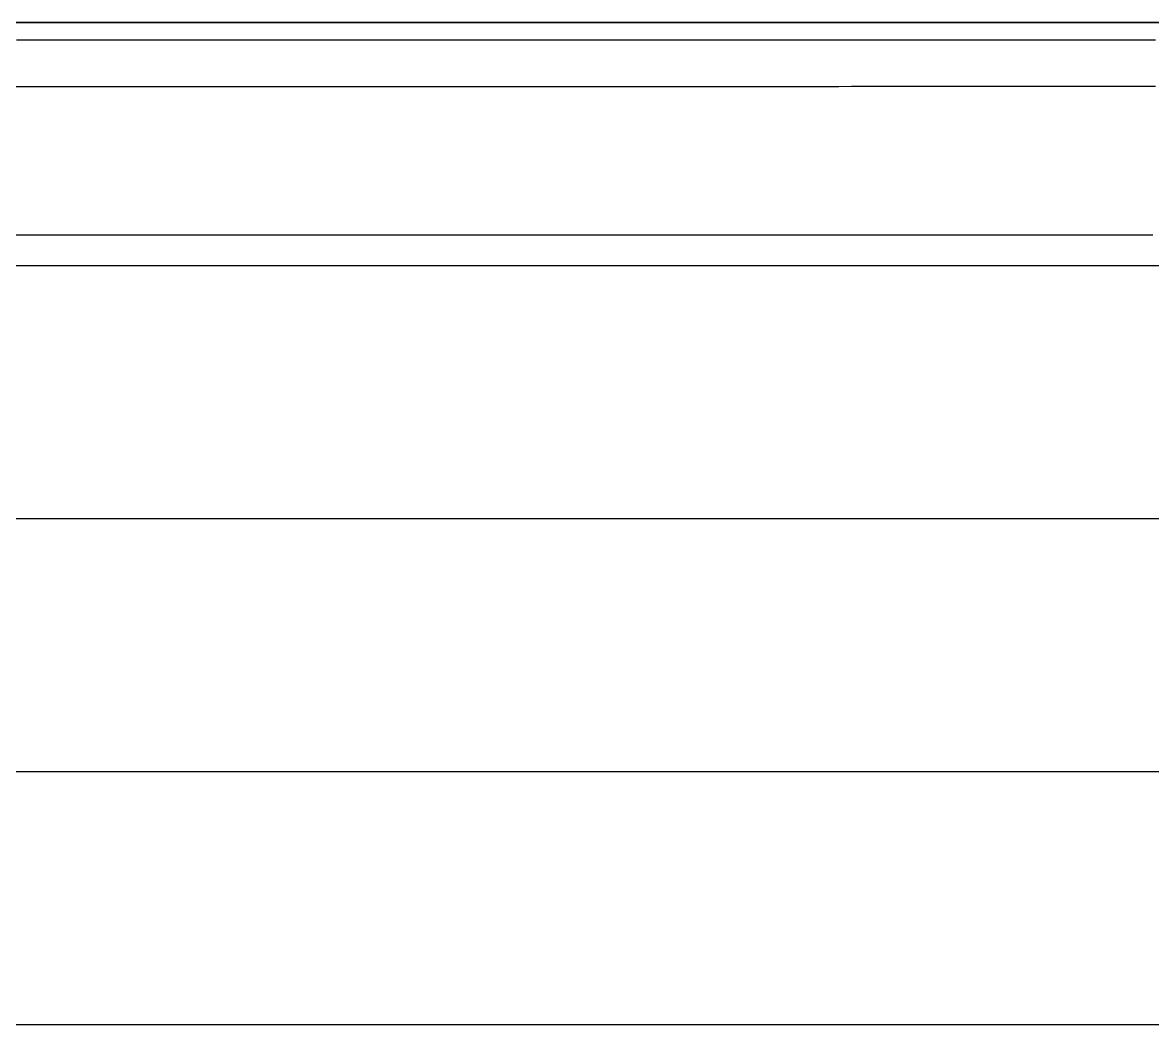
# Model space of a CAD drawing. Header units: millimetres. Extents: x 219888 to 472088, y 91183 to 209983.
# Drawn here: x 337352 to 346279, y 133419 to 141340 of the extents above; entities that cross this region are included whole.
import ezdxf

# ---------------------------------------------------------------- set-up
doc = ezdxf.new("R2010")
doc.units = ezdxf.units.MM
doc.layers.add('Waterlines', color=7, linetype='Continuous')
doc.layers.add('网格线和标注', color=7, linetype='Continuous')

msp = doc.modelspace()

# ---------------------------------------------------------------- linework, layer by layer
at = {"layer": 'Waterlines', "color": 135}
for points in [[(346355.254, 141339.696), (346255.194, 141339.696), (346155.134, 141339.696), (346055.164, 141339.696), (345955.134, 141339.696), (345855.084, 141339.696), (345755.084, 141339.696), (345655.074, 141339.696), (345555.044, 141339.696), (345455.024, 141339.696), (345354.954, 141339.696), (345254.964, 141339.696), (345154.974, 141339.696), (345054.914, 141339.696), (344954.874, 141339.696), (344854.894, 141339.696), (344754.804, 141339.696), (344654.824, 141339.696), (344554.794, 141339.696), (344454.744, 141339.696), (344354.754, 141339.696), (344254.694, 141339.696), (344154.714, 141339.696), (344054.644, 141339.696), (343954.594, 141339.696), (343854.584, 141339.696), (343754.644, 141339.696), (343654.524, 141339.696), (343554.514, 141339.696), (343454.554, 141339.696), (343354.444, 141339.696), (343254.504, 141339.696), (343154.394, 141339.696), (343054.404, 141339.696), (342954.374, 141339.696), (342854.354, 141339.696), (342754.344, 141339.696), (342654.344, 141339.696), (342554.304, 141339.696), (342454.244, 141339.696), (342354.234, 141339.696), (342254.204, 141339.696), (342154.154, 141339.696), (342054.114, 141339.696), (341954.174, 141339.696), (341854.084, 141339.696), (341754.034, 141339.696), (341654.114, 141339.696), (341554.024, 141339.696), (341453.954, 141339.696), (341353.964, 141339.696), (341253.964, 141339.696), (341153.894, 141339.696), (341053.914, 141339.696), (340953.864, 141339.696), (340853.814, 141339.696), (340753.864, 141339.696), (340653.784, 141339.696), (340553.764, 141339.696), (340453.754, 141339.696), (340353.674, 141339.696), (340253.704, 141339.696), (340153.684, 141339.696), (340053.614, 141339.696), (339953.634, 141339.696), (339853.584, 141339.696), (339753.554, 141339.696), (339653.554, 141339.696), (339553.474, 141339.696), (339453.454, 141339.696), (339353.494, 141339.696), (339253.384, 141339.696), (339153.434, 141339.696), (339053.374, 141339.696), (338953.344, 141339.696), (338853.364, 141339.696), (338753.334, 141339.696), (338653.274, 141339.696), (338553.244, 141339.696), (338453.274, 141339.696), (338353.224, 141339.696), (338253.174, 141339.696), (338153.174, 141339.696), (338053.144, 141339.696), (337953.124, 141339.696), (337853.094, 141339.696), (337753.074, 141339.696), (337653.054, 141339.696), (337553.114, 141339.696), (337452.994, 141339.696), (337353.004, 141339.696), (337252.994, 141339.696)], [(346359.924, 141339.696), (346259.834, 141339.696), (346159.774, 141339.696), (346059.704, 141339.696), (345959.664, 141339.696), (345859.564, 141339.696), (345759.504, 141339.696), (345659.454, 141339.696), (345559.424, 141339.696), (345459.314, 141339.696), (345359.244, 141339.696), (345259.204, 141339.696), (345159.124, 141339.696), (345059.094, 141339.696), (344959.014, 141339.696), (344858.924, 141339.696), (344758.894, 141339.696), (344658.834, 141339.696), (344558.754, 141339.696), (344458.694, 141339.696), (344358.624, 141339.696), (344258.594, 141339.696), (344158.514, 141339.696), (344058.444, 141339.696), (343958.394, 141339.696), (343858.304, 141339.696), (343758.254, 141339.696), (343658.224, 141339.696), (343558.114, 141339.696), (343458.054, 141339.696), (343358.024, 141339.696), (343257.934, 141339.696), (343157.884, 141339.696), (343057.824, 141339.696), (342957.704, 141339.696), (342857.674, 141339.696), (342757.604, 141339.696), (342657.554, 141339.696), (342557.504, 141339.696), (342457.444, 141339.696), (342357.374, 141339.696), (342257.314, 141339.696), (342157.234, 141339.696), (342057.174, 141339.696), (341957.124, 141339.696), (341857.034, 141339.696), (341756.964, 141339.696), (341656.924, 141339.696), (341556.844, 141339.696), (341456.824, 141339.696), (341356.704, 141339.696), (341256.644, 141339.696), (341156.584, 141339.696), (341056.504, 141339.696), (340956.464, 141339.696), (340856.394, 141339.696), (340756.314, 141339.696), (340656.304, 141339.696), (340556.194, 141339.696), (340456.144, 141339.696), (340356.074, 141339.696), (340256.024, 141339.696), (340155.924, 141339.696), (340055.894, 141339.696), (339955.824, 141339.696), (339855.714, 141339.696), (339755.714, 141339.696), (339655.614, 141339.696), (339555.534, 141339.696), (339455.514, 141339.696), (339355.414, 141339.696), (339255.364, 141339.696), (339155.304, 141339.696), (339055.204, 141339.696), (338955.164, 141339.696), (338855.064, 141339.696), (338755.004, 141339.696), (338654.974, 141339.696), (338554.884, 141339.696), (338454.854, 141339.696), (338354.794, 141339.696), (338254.664, 141339.696), (338154.704, 141339.696), (338054.604, 141339.696), (337954.574, 141339.696), (337854.504, 141339.696), (337754.434, 141339.696), (337654.354, 141339.696), (337554.304, 141339.696), (337454.234, 141339.696), (337354.164, 141339.696), (337254.134, 141339.696)], [(346361.104, 141339.696), (346261.014, 141339.696), (346160.954, 141339.696), (346060.874, 141339.696), (345960.814, 141339.696), (345860.764, 141339.696), (345760.694, 141339.696), (345660.584, 141339.696), (345560.564, 141339.696), (345460.494, 141339.696), (345360.434, 141339.696), (345260.374, 141339.696), (345160.274, 141339.696), (345060.224, 141339.696), (344960.174, 141339.696), (344860.084, 141339.696), (344760.044, 141339.696), (344659.974, 141339.696), (344559.904, 141339.696), (344459.814, 141339.696), (344359.784, 141339.696), (344259.704, 141339.696), (344159.614, 141339.696), (344059.584, 141339.696), (343959.494, 141339.696), (343859.434, 141339.696), (343759.414, 141339.696), (343659.244, 141339.696), (343559.254, 141339.696), (343459.184, 141339.696), (343359.114, 141339.696), (343259.044, 141339.696), (343158.994, 141339.696), (343058.914, 141339.696), (342958.864, 141339.696), (342858.794, 141339.696), (342758.754, 141339.696), (342658.644, 141339.696), (342558.604, 141339.696), (342458.524, 141339.696), (342358.474, 141339.696), (342258.374, 141339.696), (342158.344, 141339.696), (342058.324, 141339.696), (341958.144, 141339.696), (341858.134, 141339.696), (341758.064, 141339.696), (341657.954, 141339.696), (341557.944, 141339.696), (341457.914, 141339.696), (341357.764, 141339.696), (341257.754, 141339.696), (341157.714, 141339.696), (341057.594, 141339.696), (340957.534, 141339.696), (340857.504, 141339.696), (340757.394, 141339.696), (340657.324, 141339.696), (340557.324, 141339.696), (340457.174, 141339.696), (340357.124, 141339.696), (340257.144, 141339.696), (340156.944, 141339.696), (340056.954, 141339.696), (339956.944, 141339.696), (339856.794, 141339.696), (339756.774, 141339.696), (339656.684, 141339.696), (339556.594, 141339.696), (339456.564, 141339.696), (339356.464, 141339.696), (339256.414, 141339.696), (339156.324, 141339.696), (339056.234, 141339.696), (338956.204, 141339.696), (338856.194, 141339.696), (338756.084, 141339.696), (338655.984, 141339.696), (338556.044, 141339.696), (338455.854, 141339.696), (338355.814, 141339.696), (338255.834, 141339.696), (338155.684, 141339.696), (338055.614, 141339.696), (337955.634, 141339.696), (337855.434, 141339.696), (337755.434, 141339.696), (337655.424, 141339.696), (337555.264, 141339.696), (337455.264, 141339.696), (337355.224, 141339.696), (337255.104, 141339.696)], [(346367.934, 141339.696), (346267.864, 141339.696), (346167.834, 141339.696), (346067.774, 141339.696), (345967.744, 141339.696), (345867.704, 141339.696), (345767.654, 141339.696), (345667.594, 141339.696), (345567.584, 141339.696), (345467.554, 141339.696), (345367.454, 141339.696), (345267.454, 141339.696), (345167.394, 141339.696), (345067.364, 141339.696), (344967.314, 141339.696), (344867.264, 141339.696), (344767.224, 141339.696), (344667.204, 141339.696), (344567.144, 141339.696), (344467.104, 141339.696), (344367.064, 141339.696), (344267.034, 141339.696), (344166.984, 141339.696), (344066.924, 141339.696), (343966.884, 141339.696), (343866.834, 141339.696), (343766.794, 141339.696), (343666.764, 141339.696), (343566.724, 141339.696), (343466.634, 141339.696), (343366.604, 141339.696), (343266.584, 141339.696), (343166.534, 141339.696), (343066.504, 141339.696), (342966.434, 141339.696), (342866.384, 141339.696), (342766.354, 141339.696), (342666.334, 141339.696), (342566.274, 141339.696), (342466.224, 141339.696), (342366.174, 141339.696), (342266.114, 141339.696), (342166.094, 141339.696), (342066.024, 141339.696), (341965.984, 141339.696), (341865.974, 141339.696), (341765.914, 141339.696), (341665.854, 141339.696), (341565.824, 141339.696), (341465.794, 141339.696), (341365.744, 141339.696), (341265.674, 141339.696), (341165.644, 141339.696), (341065.624, 141339.696), (340965.544, 141339.696), (340865.524, 141339.696), (340765.474, 141339.696), (340665.404, 141339.696), (340565.404, 141339.696), (340465.344, 141339.696), (340365.284, 141339.696), (340265.244, 141339.696), (340165.214, 141339.696), (340065.154, 141339.696), (339965.124, 141339.696), (339865.074, 141339.696), (339765.004, 141339.696), (339664.984, 141339.696), (339564.934, 141339.696), (339464.894, 141339.696), (339364.814, 141339.696), (339264.784, 141339.696), (339164.734, 141339.696), (339064.694, 141339.696), (338964.704, 141339.696), (338864.614, 141339.696), (338764.564, 141339.696), (338664.484, 141339.696), (338564.474, 141339.696), (338464.434, 141339.696), (338364.364, 141339.696), (338264.404, 141339.696), (338164.354, 141339.696), (338064.284, 141339.696), (337964.284, 141339.696), (337864.214, 141339.696), (337764.174, 141339.696), (337664.144, 141339.696), (337564.104, 141339.696), (337464.044, 141339.696), (337363.984, 141339.696), (337263.964, 141339.696)], [(346369.674, 141339.696), (346269.614, 141339.696), (346169.664, 141339.696), (346069.654, 141339.696), (345969.634, 141339.696), (345869.614, 141339.696), (345769.614, 141339.696), (345669.654, 141339.696), (345569.624, 141339.696), (345469.604, 141339.696), (345369.564, 141339.696), (345269.614, 141339.696), (345169.574, 141339.696), (345069.594, 141339.696), (344969.584, 141339.696), (344869.594, 141339.696), (344769.554, 141339.696), (344669.584, 141339.696), (344569.544, 141339.696), (344469.534, 141339.696), (344369.554, 141339.696), (344269.524, 141339.696), (344169.544, 141339.696), (344069.554, 141339.696), (343969.534, 141339.696), (343869.504, 141339.696), (343769.544, 141339.696), (343669.494, 141339.696), (343569.494, 141339.696), (343469.474, 141339.696), (343369.484, 141339.696), (343269.484, 141339.696), (343169.464, 141339.696), (343069.464, 141339.696), (342969.444, 141339.696), (342869.444, 141339.696), (342769.434, 141339.696), (342669.464, 141339.696), (342569.434, 141339.696), (342469.414, 141339.696), (342369.454, 141339.696), (342269.454, 141339.696), (342169.424, 141339.696), (342069.404, 141339.696), (341969.414, 141339.696), (341869.354, 141339.696), (341769.354, 141339.696), (341669.404, 141339.696), (341569.384, 141339.696), (341469.394, 141339.696), (341369.384, 141339.696), (341269.354, 141339.696), (341169.364, 141339.696), (341069.384, 141339.696), (340969.344, 141339.696), (340869.364, 141339.696), (340769.324, 141339.696), (340669.334, 141339.696), (340569.364, 141339.696), (340469.314, 141339.696), (340369.314, 141339.696), (340269.314, 141339.696), (340169.334, 141339.696), (340069.344, 141339.696), (339969.294, 141339.696), (339869.254, 141339.696), (339769.314, 141339.696), (339669.294, 141339.696), (339569.274, 141339.696), (339469.274, 141339.696), (339369.254, 141339.696), (339269.264, 141339.696), (339169.264, 141339.696), (339069.264, 141339.696), (338969.244, 141339.696), (338869.264, 141339.696), (338769.234, 141339.696), (338669.234, 141339.696), (338569.264, 141339.696), (338469.284, 141339.696), (338369.254, 141339.696), (338269.254, 141339.696), (338169.204, 141339.696), (338069.224, 141339.696), (337969.244, 141339.696), (337869.224, 141339.696), (337769.194, 141339.696), (337669.214, 141339.696), (337569.154, 141339.696), (337469.174, 141339.696), (337369.184, 141339.696), (337269.194, 141339.696)], [(346377.904, 141339.696), (346277.914, 141339.696), (346177.874, 141339.696), (346077.884, 141339.696), (345977.894, 141339.696), (345877.864, 141339.696), (345777.854, 141339.696), (345677.864, 141339.696), (345577.864, 141339.696), (345477.874, 141339.696), (345377.814, 141339.696), (345277.764, 141339.696), (345177.784, 141339.696), (345077.804, 141339.696), (344977.804, 141339.696), (344877.824, 141339.696), (344777.794, 141339.696), (344677.784, 141339.696), (344577.754, 141339.696), (344477.754, 141339.696), (344377.724, 141339.696), (344277.754, 141339.696), (344177.764, 141339.696), (344077.724, 141339.696), (343977.684, 141339.696), (343877.714, 141339.696), (343777.684, 141339.696), (343677.694, 141339.696), (343577.674, 141339.696), (343477.634, 141339.696), (343377.654, 141339.696), (343277.674, 141339.696), (343177.594, 141339.696), (343077.644, 141339.696), (342977.614, 141339.696), (342877.614, 141339.696), (342777.624, 141339.696), (342677.614, 141339.696), (342577.614, 141339.696), (342477.584, 141339.696), (342377.584, 141339.696), (342277.594, 141339.696), (342177.534, 141339.696), (342077.574, 141339.696), (341977.584, 141339.696), (341877.494, 141339.696), (341777.514, 141339.696), (341677.534, 141339.696), (341577.484, 141339.696), (341477.484, 141339.696), (341377.494, 141339.696), (341277.494, 141339.696), (341177.514, 141339.696), (341077.484, 141339.696), (340977.494, 141339.696), (340877.524, 141339.696), (340777.474, 141339.696), (340677.554, 141339.696), (340577.454, 141339.696), (340477.484, 141339.696), (340377.424, 141339.696), (340277.424, 141339.696), (340177.444, 141339.696), (340077.414, 141339.696), (339977.394, 141339.696), (339877.404, 141339.696), (339777.364, 141339.696), (339677.414, 141339.696), (339577.384, 141339.696), (339477.424, 141339.696), (339377.394, 141339.696), (339277.374, 141339.696), (339177.404, 141339.696), (339077.384, 141339.696), (338977.364, 141339.696), (338877.354, 141339.696), (338777.314, 141339.696), (338677.334, 141339.696), (338577.374, 141339.696), (338477.294, 141339.696), (338377.304, 141339.696), (338277.254, 141339.696), (338177.274, 141339.696), (338077.274, 141339.696), (337977.274, 141339.696), (337877.264, 141339.696), (337777.244, 141339.696), (337677.254, 141339.696), (337577.224, 141339.696), (337477.264, 141339.696), (337377.204, 141339.696), (337277.174, 141339.696)], [(346378.614, 141339.696), (346278.544, 141339.696), (346178.474, 141339.696), (346078.384, 141339.696), (345978.604, 141339.696), (345878.554, 141339.696), (345778.494, 141339.696), (345678.434, 141339.696), (345578.354, 141339.696), (345478.514, 141339.696), (345378.484, 141339.696), (345278.404, 141339.696), (345178.384, 141339.696), (345078.284, 141339.696), (344978.224, 141339.696), (344878.464, 141339.696), (344778.434, 141339.696), (344678.374, 141339.696), (344578.374, 141339.696), (344478.344, 141339.696), (344378.294, 141339.696), (344278.324, 141339.696), (344178.324, 141339.696), (344078.284, 141339.696), (343978.334, 141339.696), (343878.324, 141339.696), (343778.364, 141339.696), (343678.374, 141339.696), (343578.184, 141339.696), (343478.244, 141339.696), (343378.314, 141339.696), (343278.394, 141339.696), (343178.424, 141339.696), (343078.254, 141339.696), (342978.354, 141339.696), (342878.424, 141339.696), (342778.274, 141339.696), (342678.374, 141339.696), (342578.424, 141339.696), (342478.264, 141339.696), (342378.404, 141339.696), (342278.464, 141339.696), (342178.304, 141339.696), (342078.444, 141339.696), (341978.464, 141339.696), (341878.564, 141339.696), (341778.414, 141339.696), (341678.504, 141339.696), (341578.564, 141339.696), (341478.404, 141339.696), (341378.474, 141339.696), (341278.524, 141339.696), (341178.534, 141339.696), (341078.444, 141339.696), (340978.514, 141339.696), (340878.554, 141339.696), (340778.534, 141339.696), (340678.554, 141339.696), (340578.594, 141339.696), (340478.584, 141339.696), (340378.554, 141339.696), (340278.564, 141339.696), (340178.534, 141339.696), (340078.504, 141339.696), (339978.514, 141339.696), (339878.494, 141339.696), (339778.524, 141339.696), (339678.524, 141339.696), (339578.574, 141339.696), (339478.534, 141339.696), (339378.514, 141339.696), (339278.494, 141339.696), (339178.484, 141339.696), (339078.514, 141339.696), (338978.474, 141339.696), (338878.484, 141339.696), (338778.474, 141339.696), (338678.474, 141339.696), (338578.484, 141339.696), (338478.484, 141339.696), (338378.504, 141339.696), (338278.444, 141339.696), (338178.434, 141339.696), (338078.444, 141339.696), (337978.444, 141339.696), (337878.444, 141339.696), (337778.434, 141339.696), (337678.454, 141339.696), (337578.444, 141339.696), (337478.464, 141339.696), (337378.434, 141339.696), (337278.444, 141339.696)], [(346285.724, 141339.696), (346185.674, 141339.696), (346085.554, 141339.696), (345985.764, 141339.696), (345885.674, 141339.696), (345785.594, 141339.696), (345685.504, 141339.696), (345585.664, 141339.696), (345485.574, 141339.696), (345385.544, 141339.696), (345285.474, 141339.696), (345185.384, 141339.696), (345085.554, 141339.696), (344985.544, 141339.696), (344885.464, 141339.696), (344785.444, 141339.696), (344685.414, 141339.696), (344585.424, 141339.696), (344485.414, 141339.696), (344385.434, 141339.696), (344285.404, 141339.696), (344185.454, 141339.696), (344085.464, 141339.696), (343985.504, 141339.696), (343885.314, 141339.696), (343785.394, 141339.696), (343685.404, 141339.696), (343585.464, 141339.696), (343485.354, 141339.696), (343385.434, 141339.696), (343285.284, 141339.696), (343185.354, 141339.696), (343085.464, 141339.696), (342985.334, 141339.696), (342885.464, 141339.696), (342785.484, 141339.696), (342685.394, 141339.696), (342585.494, 141339.696), (342485.564, 141339.696), (342385.434, 141339.696), (342285.534, 141339.696), (342185.604, 141339.696), (342085.464, 141339.696), (341985.514, 141339.696), (341885.584, 141339.696), (341785.644, 141339.696), (341685.514, 141339.696), (341585.594, 141339.696), (341485.504, 141339.696), (341385.584, 141339.696), (341285.604, 141339.696), (341185.644, 141339.696), (341085.624, 141339.696), (340985.654, 141339.696), (340885.614, 141339.696), (340785.644, 141339.696), (340685.584, 141339.696), (340585.584, 141339.696), (340485.564, 141339.696), (340385.534, 141339.696), (340285.554, 141339.696), (340185.554, 141339.696), (340085.534, 141339.696), (339985.554, 141339.696), (339885.474, 141339.696), (339785.544, 141339.696), (339685.484, 141339.696), (339585.534, 141339.696), (339485.474, 141339.696), (339385.494, 141339.696), (339285.484, 141339.696), (339185.484, 141339.696), (339085.434, 141339.696), (338985.504, 141339.696), (338885.474, 141339.696), (338785.434, 141339.696), (338685.424, 141339.696), (338585.434, 141339.696), (338485.404, 141339.696), (338385.434, 141339.696), (338285.384, 141339.696), (338185.394, 141339.696), (338085.394, 141339.696), (337985.374, 141339.696), (337885.364, 141339.696), (337785.384, 141339.696), (337685.384, 141339.696), (337585.344, 141339.696), (337485.334, 141339.696), (337385.314, 141339.696), (337285.314, 141339.696)], [(346291.934, 141339.696), (346191.884, 141339.696), (346091.874, 141339.696), (345991.904, 141339.696), (345891.854, 141339.696), (345791.884, 141339.696), (345691.884, 141339.696), (345591.824, 141339.696), (345491.874, 141339.696), (345391.844, 141339.696), (345291.844, 141339.696), (345191.844, 141339.696), (345091.834, 141339.696), (344991.814, 141339.696), (344891.844, 141339.696), (344791.804, 141339.696), (344691.844, 141339.696), (344591.804, 141339.696), (344491.814, 141339.696), (344391.794, 141339.696), (344291.784, 141339.696), (344191.854, 141339.696), (344091.764, 141339.696), (343991.774, 141339.696), (343891.784, 141339.696), (343791.754, 141339.696), (343691.754, 141339.696), (343591.774, 141339.696), (343491.784, 141339.696), (343391.774, 141339.696), (343291.774, 141339.696), (343191.794, 141339.696), (343091.714, 141339.696), (342991.774, 141339.696), (342891.714, 141339.696), (342791.754, 141339.696), (342691.724, 141339.696), (342591.694, 141339.696), (342491.734, 141339.696), (342391.714, 141339.696), (342291.684, 141339.696), (342191.684, 141339.696), (342091.684, 141339.696), (341991.674, 141339.696), (341891.654, 141339.696), (341791.664, 141339.696), (341691.634, 141339.696), (341591.654, 141339.696), (341491.684, 141339.696), (341391.634, 141339.696), (341291.694, 141339.696), (341191.604, 141339.696), (341091.634, 141339.696), (340991.634, 141339.696), (340891.644, 141339.696), (340791.614, 141339.696), (340691.584, 141339.696), (340591.604, 141339.696), (340491.554, 141339.696), (340391.554, 141339.696), (340291.564, 141339.696), (340191.604, 141339.696), (340091.604, 141339.696), (339991.644, 141339.696), (339891.614, 141339.696), (339791.604, 141339.696), (339691.594, 141339.696), (339591.624, 141339.696), (339491.634, 141339.696), (339391.604, 141339.696), (339291.604, 141339.696), (339191.574, 141339.696), (339091.574, 141339.696), (338991.554, 141339.696), (338891.584, 141339.696), (338791.564, 141339.696), (338691.564, 141339.696), (338591.544, 141339.696), (338491.554, 141339.696), (338391.554, 141339.696), (338291.514, 141339.696), (338191.534, 141339.696), (338091.534, 141339.696), (337991.484, 141339.696), (337891.524, 141339.696), (337791.514, 141339.696), (337691.504, 141339.696), (337591.514, 141339.696), (337491.484, 141339.696), (337391.484, 141339.696), (337291.464, 141339.696)], [(346295.044, 141339.696), (346195.014, 141339.696), (346094.974, 141339.696), (345994.924, 141339.696), (345894.894, 141339.696), (345794.854, 141339.696), (345694.814, 141339.696), (345594.774, 141339.696), (345494.714, 141339.696), (345394.704, 141339.696), (345294.654, 141339.696), (345194.624, 141339.696), (345094.574, 141339.696), (344994.544, 141339.696), (344894.504, 141339.696), (344794.474, 141339.696), (344694.434, 141339.696), (344594.384, 141339.696), (344494.344, 141339.696), (344394.304, 141339.696), (344294.274, 141339.696), (344194.244, 141339.696), (344094.214, 141339.696), (343994.144, 141339.696), (343894.124, 141339.696), (343794.074, 141339.696), (343694.064, 141339.696), (343593.974, 141339.696), (343493.964, 141339.696), (343393.934, 141339.696), (343293.844, 141339.696), (343193.864, 141339.696), (343093.824, 141339.696), (342993.764, 141339.696), (342893.734, 141339.696), (342793.684, 141339.696), (342693.664, 141339.696), (342593.604, 141339.696), (342493.584, 141339.696), (342393.494, 141339.696), (342293.484, 141339.696), (342193.474, 141339.696), (342093.444, 141339.696), (341993.384, 141339.696), (341893.354, 141339.696), (341793.264, 141339.696), (341693.274, 141339.696), (341593.224, 141339.696), (341493.214, 141339.696), (341393.134, 141339.696), (341293.124, 141339.696), (341193.044, 141339.696), (341093.014, 141339.696), (340992.994, 141339.696), (340892.924, 141339.696), (340792.884, 141339.696), (340692.854, 141339.696), (340592.834, 141339.696), (340492.784, 141339.696), (340392.774, 141339.696), (340292.734, 141339.696), (340192.664, 141339.696), (340092.624, 141339.696), (339992.574, 141339.696), (339892.534, 141339.696), (339792.474, 141339.696), (339692.454, 141339.696), (339592.444, 141339.696), (339492.364, 141339.696), (339392.344, 141339.696), (339292.294, 141339.696), (339192.274, 141339.696), (339092.194, 141339.696), (338992.194, 141339.696), (338892.104, 141339.696), (338792.084, 141339.696), (338692.054, 141339.696), (338592.014, 141339.696), (338492.034, 141339.696), (338391.914, 141339.696), (338291.944, 141339.696), (338191.914, 141339.696), (338091.854, 141339.696), (337991.804, 141339.696), (337891.794, 141339.696), (337791.764, 141339.696), (337691.724, 141339.696), (337591.674, 141339.696), (337491.634, 141339.696), (337391.584, 141339.696), (337291.564, 141339.696)], [(346301.814, 141339.696), (346201.734, 141339.696), (346101.744, 141339.696), (346001.724, 141339.696), (345901.714, 141339.696), (345801.684, 141339.696), (345701.644, 141339.696), (345601.634, 141339.696), (345501.574, 141339.696), (345401.604, 141339.696), (345301.574, 141339.696), (345201.544, 141339.696), (345101.524, 141339.696), (345001.484, 141339.696), (344901.494, 141339.696), (344801.474, 141339.696), (344701.464, 141339.696), (344601.454, 141339.696), (344501.404, 141339.696), (344401.374, 141339.696), (344301.344, 141339.696), (344201.364, 141339.696), (344101.314, 141339.696), (344001.304, 141339.696), (343901.304, 141339.696), (343801.234, 141339.696), (343701.224, 141339.696), (343601.204, 141339.696), (343501.224, 141339.696), (343401.134, 141339.696), (343301.154, 141339.696), (343201.154, 141339.696), (343101.094, 141339.696), (343001.094, 141339.696), (342901.074, 141339.696), (342801.024, 141339.696), (342701.024, 141339.696), (342600.984, 141339.696), (342500.984, 141339.696), (342400.934, 141339.696), (342300.944, 141339.696), (342200.894, 141339.696), (342100.884, 141339.696), (342000.904, 141339.696), (341900.854, 141339.696), (341800.834, 141339.696), (341700.814, 141339.696), (341600.784, 141339.696), (341500.724, 141339.696), (341400.734, 141339.696), (341300.704, 141339.696), (341200.694, 141339.696), (341100.654, 141339.696), (341000.644, 141339.696), (340900.604, 141339.696), (340800.614, 141339.696), (340700.584, 141339.696), (340600.534, 141339.696), (340500.534, 141339.696), (340400.534, 141339.696), (340300.474, 141339.696), (340200.454, 141339.696), (340100.444, 141339.696), (340000.414, 141339.696), (339900.354, 141339.696), (339800.404, 141339.696), (339700.354, 141339.696), (339600.324, 141339.696), (339500.284, 141339.696), (339400.274, 141339.696), (339300.254, 141339.696), (339200.224, 141339.696), (339100.204, 141339.696), (339000.164, 141339.696), (338900.154, 141339.696), (338800.124, 141339.696), (338700.084, 141339.696), (338600.064, 141339.696), (338500.074, 141339.696), (338400.104, 141339.696), (338300.074, 141339.696), (338200.064, 141339.696), (338100.034, 141339.696), (338000.004, 141339.696), (337899.984, 141339.696), (337799.954, 141339.696), (337699.904, 141339.696), (337599.914, 141339.696), (337499.884, 141339.696), (337399.854, 141339.696), (337299.834, 141339.696)], [(346310.334, 141339.696), (346210.184, 141339.696), (346110.194, 141339.696), (346010.044, 141339.696), (345909.954, 141339.696), (345809.894, 141339.696), (345709.814, 141339.696), (345609.694, 141339.696), (345509.634, 141339.696), (345409.554, 141339.696), (345309.464, 141339.696), (345209.364, 141339.696), (345109.284, 141339.696), (345009.174, 141339.696), (344909.104, 141339.696), (344809.034, 141339.696), (344708.884, 141339.696), (344608.834, 141339.696), (344508.764, 141339.696), (344408.654, 141339.696), (344308.584, 141339.696), (344208.484, 141339.696), (344108.374, 141339.696), (344008.334, 141339.696), (343908.214, 141339.696), (343808.164, 141339.696), (343708.034, 141339.696), (343607.984, 141339.696), (343507.844, 141339.696), (343407.834, 141339.696), (343307.694, 141339.696), (343207.624, 141339.696), (343107.544, 141339.696), (343007.454, 141339.696), (342907.354, 141339.696), (342807.254, 141339.696), (342707.194, 141339.696), (342607.084, 141339.696), (342506.994, 141339.696), (342406.874, 141339.696), (342306.844, 141339.696), (342206.734, 141339.696), (342106.654, 141339.696), (342006.564, 141339.696), (341906.464, 141339.696), (341806.394, 141339.696), (341706.254, 141339.696), (341606.174, 141339.696), (341506.134, 141339.696), (341405.994, 141339.696), (341305.914, 141339.696), (341205.864, 141339.696), (341105.734, 141339.696), (341005.654, 141339.696), (340905.604, 141339.696), (340805.494, 141339.696), (340705.414, 141339.696), (340605.314, 141339.696), (340505.184, 141339.696), (340405.154, 141339.696), (340305.044, 141339.696), (340204.954, 141339.696), (340104.844, 141339.696), (340004.774, 141339.696), (339904.704, 141339.696), (339804.574, 141339.696), (339704.534, 141339.696), (339604.414, 141339.696), (339504.324, 141339.696), (339404.254, 141339.696), (339304.144, 141339.696), (339204.054, 141339.696), (339103.984, 141339.696), (339003.894, 141339.696), (338903.814, 141339.696), (338803.724, 141339.696), (338703.604, 141339.696), (338603.554, 141339.696), (338503.464, 141339.696), (338403.334, 141339.696), (338303.254, 141339.696), (338203.174, 141339.696), (338103.154, 141339.696), (338003.034, 141339.696), (337902.894, 141339.696), (337802.894, 141339.696), (337702.794, 141339.696), (337602.714, 141339.696), (337502.644, 141339.696), (337402.514, 141339.696), (337302.444, 141339.696)], [(346317.184, 141339.696), (346215.164, 141339.696), (346116.874, 141339.696), (346015.384, 141339.696), (345916.314, 141339.696), (345815.704, 141339.696), (345715.574, 141339.696), (345615.844, 141339.696), (345514.564, 141339.696), (345415.824, 141339.696), (345313.764, 141339.696), (345215.554, 141339.696), (345113.494, 141339.696), (345015.214, 141339.696), (344913.954, 141339.696), (344814.624, 141339.696), (344714.194, 141339.696), (344613.794, 141339.696), (344514.364, 141339.696), (344412.724, 141339.696), (344314.244, 141339.696), (344211.844, 141339.696), (344113.954, 141339.696), (344012.084, 141339.696), (343913.484, 141339.696), (343812.484, 141339.696), (343712.804, 141339.696), (343612.754, 141339.696), (343512.034, 141339.696), (343412.834, 141339.696), (343310.984, 141339.696), (343212.614, 141339.696), (343110.164, 141339.696), (343012.304, 141339.696), (342910.644, 141339.696), (342811.814, 141339.696), (342711.044, 141339.696), (342611.094, 141339.696), (342511.214, 141339.696), (342410.144, 141339.696), (342311.244, 141339.696), (342208.914, 141339.696), (342111.014, 141339.696), (342008.894, 141339.696), (341910.644, 141339.696), (341809.394, 141339.696), (341710.004, 141339.696), (341609.694, 141339.696), (341509.084, 141339.696), (341409.754, 141339.696), (341307.874, 141339.696), (341209.754, 141339.696), (341107.304, 141339.696), (341009.304, 141339.696), (340907.844, 141339.696), (340808.744, 141339.696), (340708.224, 141339.696), (340607.874, 141339.696), (340508.344, 141339.696), (340406.644, 141339.696), (340308.294, 141339.696), (340206.204, 141339.696), (340107.934, 141339.696), (340006.494, 141339.696), (339907.304, 141339.696), (339806.944, 141339.696), (339706.304, 141339.696), (339607.064, 141339.696), (339505.164, 141339.696), (339407.004, 141339.696), (339305.044, 141339.696), (339206.524, 141339.696), (339105.414, 141339.696), (339005.724, 141339.696), (338905.814, 141339.696), (338804.534, 141339.696), (338705.874, 141339.696), (338604.174, 141339.696), (338505.544, 141339.696), (338404.014, 141339.696), (338304.954, 141339.696), (338204.524, 141339.696), (338103.934, 141339.696), (338004.704, 141339.696), (337903.184, 141339.696), (337804.514, 141339.696), (337702.934, 141339.696), (337603.884, 141339.696), (337503.484, 141339.696), (337402.634, 141339.696), (337303.624, 141339.696)], [(346311.864, 141339.696), (346211.844, 141339.696), (346111.894, 141339.696), (346011.864, 141339.696), (345911.874, 141339.696), (345811.854, 141339.696), (345711.844, 141339.696), (345611.864, 141339.696), (345511.824, 141339.696), (345411.824, 141339.696), (345311.894, 141339.696), (345211.824, 141339.696), (345111.874, 141339.696), (345011.824, 141339.696), (344911.864, 141339.696), (344811.834, 141339.696), (344711.784, 141339.696), (344611.814, 141339.696), (344511.794, 141339.696), (344411.764, 141339.696), (344311.814, 141339.696), (344211.754, 141339.696), (344111.784, 141339.696), (344011.774, 141339.696), (343911.754, 141339.696), (343811.774, 141339.696), (343711.754, 141339.696), (343611.754, 141339.696), (343511.764, 141339.696), (343411.684, 141339.696), (343311.714, 141339.696), (343211.734, 141339.696), (343111.684, 141339.696), (343011.694, 141339.696), (342911.704, 141339.696), (342811.684, 141339.696), (342711.714, 141339.696), (342611.664, 141339.696), (342511.664, 141339.696), (342411.674, 141339.696), (342311.644, 141339.696), (342211.624, 141339.696), (342111.614, 141339.696), (342011.674, 141339.696), (341911.604, 141339.696), (341811.624, 141339.696), (341711.644, 141339.696), (341611.614, 141339.696), (341511.604, 141339.696), (341411.564, 141339.696), (341311.614, 141339.696), (341211.584, 141339.696), (341111.614, 141339.696), (341011.624, 141339.696), (340911.564, 141339.696), (340811.544, 141339.696), (340711.564, 141339.696), (340611.534, 141339.696), (340511.464, 141339.696), (340411.574, 141339.696), (340311.534, 141339.696), (340211.524, 141339.696), (340111.514, 141339.696), (340011.524, 141339.696), (339911.544, 141339.696), (339811.514, 141339.696), (339711.504, 141339.696), (339611.494, 141339.696), (339511.544, 141339.696), (339411.514, 141339.696), (339311.434, 141339.696), (339211.494, 141339.696), (339111.484, 141339.696), (339011.474, 141339.696), (338911.494, 141339.696), (338811.444, 141339.696), (338711.444, 141339.696), (338611.434, 141339.696), (338511.414, 141339.696), (338411.424, 141339.696), (338311.444, 141339.696), (338211.434, 141339.696), (338111.404, 141339.696), (338011.404, 141339.696), (337911.384, 141339.696), (337811.374, 141339.696), (337711.394, 141339.696), (337611.334, 141339.696), (337511.404, 141339.696), (337411.384, 141339.696), (337311.364, 141339.696)], [(346318.674, 141339.696), (346218.604, 141339.696), (346118.524, 141339.696), (346018.454, 141339.696), (345918.404, 141339.696), (345818.314, 141339.696), (345718.254, 141339.696), (345618.174, 141339.696), (345518.104, 141339.696), (345418.034, 141339.696), (345317.924, 141339.696), (345217.874, 141339.696), (345117.794, 141339.696), (345017.734, 141339.696), (344917.674, 141339.696), (344817.574, 141339.696), (344717.504, 141339.696), (344617.454, 141339.696), (344517.364, 141339.696), (344417.274, 141339.696), (344317.214, 141339.696), (344217.134, 141339.696), (344117.074, 141339.696), (344017.004, 141339.696), (343916.944, 141339.696), (343816.854, 141339.696), (343716.804, 141339.696), (343616.764, 141339.696), (343516.654, 141339.696), (343416.564, 141339.696), (343316.524, 141339.696), (343216.444, 141339.696), (343116.384, 141339.696), (343016.304, 141339.696), (342916.254, 141339.696), (342816.154, 141339.696), (342716.094, 141339.696), (342616.014, 141339.696), (342515.924, 141339.696), (342415.894, 141339.696), (342315.774, 141339.696), (342215.714, 141339.696), (342115.644, 141339.696), (342015.594, 141339.696), (341915.514, 141339.696), (341815.424, 141339.696), (341715.374, 141339.696), (341615.294, 141339.696), (341515.214, 141339.696), (341415.144, 141339.696), (341315.054, 141339.696), (341215.004, 141339.696), (341114.944, 141339.696), (341014.844, 141339.696), (340914.804, 141339.696), (340814.704, 141339.696), (340714.674, 141339.696), (340614.554, 141339.696), (340514.484, 141339.696), (340414.414, 141339.696), (340314.354, 141339.696), (340214.274, 141339.696), (340114.194, 141339.696), (340014.134, 141339.696), (339914.084, 141339.696), (339813.984, 141339.696), (339713.924, 141339.696), (339613.824, 141339.696), (339513.784, 141339.696), (339413.704, 141339.696), (339313.624, 141339.696), (339213.554, 141339.696), (339113.514, 141339.696), (339013.424, 141339.696), (338913.324, 141339.696), (338813.304, 141339.696), (338713.164, 141339.696), (338613.124, 141339.696), (338513.044, 141339.696), (338412.964, 141339.696), (338312.904, 141339.696), (338212.844, 141339.696), (338112.754, 141339.696), (338012.684, 141339.696), (337912.624, 141339.696), (337812.544, 141339.696), (337712.434, 141339.696), (337612.394, 141339.696), (337512.304, 141339.696), (337412.244, 141339.696), (337312.174, 141339.696)], [(346322.914, 141339.696), (346222.914, 141339.696), (346122.914, 141339.696), (346022.894, 141339.696), (345922.884, 141339.696), (345822.844, 141339.696), (345722.884, 141339.696), (345622.854, 141339.696), (345522.834, 141339.696), (345422.814, 141339.696), (345322.844, 141339.696), (345222.784, 141339.696), (345122.764, 141339.696), (345022.794, 141339.696), (344922.834, 141339.696), (344822.844, 141339.696), (344722.764, 141339.696), (344622.764, 141339.696), (344522.734, 141339.696), (344422.764, 141339.696), (344322.734, 141339.696), (344222.694, 141339.696), (344122.724, 141339.696), (344022.684, 141339.696), (343922.694, 141339.696), (343822.654, 141339.696), (343722.734, 141339.696), (343622.624, 141339.696), (343522.634, 141339.696), (343422.614, 141339.696), (343322.684, 141339.696), (343222.644, 141339.696), (343122.614, 141339.696), (343022.634, 141339.696), (342922.584, 141339.696), (342822.624, 141339.696), (342722.544, 141339.696), (342622.584, 141339.696), (342522.514, 141339.696), (342422.534, 141339.696), (342322.534, 141339.696), (342222.494, 141339.696), (342122.574, 141339.696), (342022.514, 141339.696), (341922.594, 141339.696), (341822.544, 141339.696), (341722.534, 141339.696), (341622.514, 141339.696), (341522.504, 141339.696), (341422.474, 141339.696), (341322.514, 141339.696), (341222.464, 141339.696), (341122.464, 141339.696), (341022.454, 141339.696), (340922.474, 141339.696), (340822.484, 141339.696), (340722.414, 141339.696), (340622.424, 141339.696), (340522.404, 141339.696), (340422.424, 141339.696), (340322.454, 141339.696), (340222.444, 141339.696), (340122.374, 141339.696), (340022.394, 141339.696), (339922.374, 141339.696), (339822.304, 141339.696), (339722.384, 141339.696), (339622.314, 141339.696), (339522.334, 141339.696), (339422.294, 141339.696), (339322.324, 141339.696), (339222.244, 141339.696), (339122.264, 141339.696), (339022.284, 141339.696), (338922.284, 141339.696), (338822.254, 141339.696), (338722.224, 141339.696), (338622.244, 141339.696), (338522.134, 141339.696), (338422.184, 141339.696), (338322.174, 141339.696), (338222.174, 141339.696), (338122.144, 141339.696), (338022.164, 141339.696), (337922.144, 141339.696), (337822.144, 141339.696), (337722.164, 141339.696), (337622.144, 141339.696), (337522.084, 141339.696), (337422.104, 141339.696), (337322.134, 141339.696)], [(346327.544, 141339.696), (346227.524, 141339.696), (346127.574, 141339.696), (346027.554, 141339.696), (345927.514, 141339.696), (345827.544, 141339.696), (345727.494, 141339.696), (345627.524, 141339.696), (345527.454, 141339.696), (345427.474, 141339.696), (345327.514, 141339.696), (345227.444, 141339.696), (345127.494, 141339.696), (345027.464, 141339.696), (344927.514, 141339.696), (344827.454, 141339.696), (344727.454, 141339.696), (344627.494, 141339.696), (344527.464, 141339.696), (344427.464, 141339.696), (344327.424, 141339.696), (344227.424, 141339.696), (344127.424, 141339.696), (344027.394, 141339.696), (343927.444, 141339.696), (343827.354, 141339.696), (343727.384, 141339.696), (343627.364, 141339.696), (343527.404, 141339.696), (343427.404, 141339.696), (343327.434, 141339.696), (343227.364, 141339.696), (343127.404, 141339.696), (343027.364, 141339.696), (342927.364, 141339.696), (342827.364, 141339.696), (342727.354, 141339.696), (342627.314, 141339.696), (342527.334, 141339.696), (342427.324, 141339.696), (342327.344, 141339.696), (342227.324, 141339.696), (342127.304, 141339.696), (342027.334, 141339.696), (341927.304, 141339.696), (341827.284, 141339.696), (341727.294, 141339.696), (341627.294, 141339.696), (341527.284, 141339.696), (341427.244, 141339.696), (341327.264, 141339.696), (341227.264, 141339.696), (341127.264, 141339.696), (341027.264, 141339.696), (340927.244, 141339.696), (340827.254, 141339.696), (340727.234, 141339.696), (340627.194, 141339.696), (340527.214, 141339.696), (340427.204, 141339.696), (340327.224, 141339.696), (340227.204, 141339.696), (340127.204, 141339.696), (340027.204, 141339.696), (339927.154, 141339.696), (339827.184, 141339.696), (339727.184, 141339.696), (339627.204, 141339.696), (339527.184, 141339.696), (339427.154, 141339.696), (339327.154, 141339.696), (339227.164, 141339.696), (339127.164, 141339.696), (339027.134, 141339.696), (338927.164, 141339.696), (338827.134, 141339.696), (338727.134, 141339.696), (338627.174, 141339.696), (338527.124, 141339.696), (338427.114, 141339.696), (338327.144, 141339.696), (338227.144, 141339.696), (338127.154, 141339.696), (338027.124, 141339.696), (337927.144, 141339.696), (337827.114, 141339.696), (337727.074, 141339.696), (337627.094, 141339.696), (337527.104, 141339.696), (337427.114, 141339.696), (337327.104, 141339.696)], [(346327.904, 141339.696), (346227.864, 141339.696), (346127.864, 141339.696), (346027.864, 141339.696), (345927.914, 141339.696), (345827.864, 141339.696), (345727.854, 141339.696), (345627.874, 141339.696), (345527.824, 141339.696), (345427.844, 141339.696), (345327.864, 141339.696), (345227.834, 141339.696), (345127.844, 141339.696), (345027.864, 141339.696), (344927.884, 141339.696), (344827.824, 141339.696), (344727.834, 141339.696), (344627.874, 141339.696), (344527.784, 141339.696), (344427.814, 141339.696), (344327.834, 141339.696), (344227.784, 141339.696), (344127.834, 141339.696), (344027.814, 141339.696), (343927.854, 141339.696), (343827.784, 141339.696), (343727.814, 141339.696), (343627.814, 141339.696), (343527.794, 141339.696), (343427.824, 141339.696), (343327.824, 141339.696), (343227.824, 141339.696), (343127.774, 141339.696), (343027.794, 141339.696), (342927.784, 141339.696), (342827.764, 141339.696), (342727.774, 141339.696), (342627.784, 141339.696), (342527.814, 141339.696), (342427.764, 141339.696), (342327.794, 141339.696), (342227.784, 141339.696), (342127.774, 141339.696), (342027.744, 141339.696), (341927.764, 141339.696), (341827.764, 141339.696), (341727.754, 141339.696), (341627.784, 141339.696), (341527.784, 141339.696), (341427.744, 141339.696), (341327.774, 141339.696), (341227.804, 141339.696), (341127.754, 141339.696), (341027.744, 141339.696), (340927.774, 141339.696), (340827.754, 141339.696), (340727.774, 141339.696), (340627.694, 141339.696), (340527.774, 141339.696), (340427.774, 141339.696), (340327.734, 141339.696), (340227.764, 141339.696), (340127.744, 141339.696), (340027.724, 141339.696), (339927.764, 141339.696), (339827.734, 141339.696), (339727.734, 141339.696), (339627.754, 141339.696), (339527.714, 141339.696), (339427.714, 141339.696), (339327.734, 141339.696), (339227.694, 141339.696), (339127.714, 141339.696), (339027.754, 141339.696), (338927.694, 141339.696), (338827.704, 141339.696), (338727.684, 141339.696), (338627.664, 141339.696), (338527.624, 141339.696), (338427.684, 141339.696), (338327.694, 141339.696), (338227.664, 141339.696), (338127.694, 141339.696), (338027.634, 141339.696), (337927.624, 141339.696), (337827.644, 141339.696), (337727.554, 141339.696), (337627.514, 141339.696), (337527.694, 141339.696), (337427.624, 141339.696), (337327.604, 141339.696)], [(346333.364, 141339.696), (346233.314, 141339.696), (346133.314, 141339.696), (346033.294, 141339.696), (345933.234, 141339.696), (345833.274, 141339.696), (345733.254, 141339.696), (345633.254, 141339.696), (345533.214, 141339.696), (345433.164, 141339.696), (345333.204, 141339.696), (345233.154, 141339.696), (345133.184, 141339.696), (345033.194, 141339.696), (344933.224, 141339.696), (344833.144, 141339.696), (344733.134, 141339.696), (344633.114, 141339.696), (344533.124, 141339.696), (344433.054, 141339.696), (344333.074, 141339.696), (344233.104, 141339.696), (344133.034, 141339.696), (344033.014, 141339.696), (343933.004, 141339.696), (343832.994, 141339.696), (343732.984, 141339.696), (343632.964, 141339.696), (343533.004, 141339.696), (343432.944, 141339.696), (343332.894, 141339.696), (343232.914, 141339.696), (343132.894, 141339.696), (343032.874, 141339.696), (342932.854, 141339.696), (342832.854, 141339.696), (342732.854, 141339.696), (342632.794, 141339.696), (342532.764, 141339.696), (342432.784, 141339.696), (342332.764, 141339.696), (342232.744, 141339.696), (342132.694, 141339.696), (342032.744, 141339.696), (341932.724, 141339.696), (341832.724, 141339.696), (341732.654, 141339.696), (341632.644, 141339.696), (341532.664, 141339.696), (341432.634, 141339.696), (341332.664, 141339.696), (341232.634, 141339.696), (341132.604, 141339.696), (341032.584, 141339.696), (340932.584, 141339.696), (340832.554, 141339.696), (340732.564, 141339.696), (340632.524, 141339.696), (340532.554, 141339.696), (340432.494, 141339.696), (340332.494, 141339.696), (340232.504, 141339.696), (340132.444, 141339.696), (340032.444, 141339.696), (339932.464, 141339.696), (339832.404, 141339.696), (339732.404, 141339.696), (339632.354, 141339.696), (339532.354, 141339.696), (339432.364, 141339.696), (339332.294, 141339.696), (339232.304, 141339.696), (339132.304, 141339.696), (339032.294, 141339.696), (338932.324, 141339.696), (338832.274, 141339.696), (338732.234, 141339.696), (338632.204, 141339.696), (338532.224, 141339.696), (338432.184, 141339.696), (338332.144, 141339.696), (338232.124, 141339.696), (338132.114, 141339.696), (338032.094, 141339.696), (337932.104, 141339.696), (337832.114, 141339.696), (337732.094, 141339.696), (337632.054, 141339.696), (337532.104, 141339.696), (337432.034, 141339.696), (337332.004, 141339.696)], [(346304.214, 141201.936), (346204.224, 141201.926), (346104.224, 141201.926), (346004.234, 141201.926), (345904.194, 141201.926), (345804.214, 141201.926), (345704.194, 141201.916), (345604.194, 141201.916), (345504.154, 141201.916), (345404.174, 141201.916), (345304.164, 141201.916), (345204.184, 141201.906), (345104.144, 141201.906), (345004.164, 141201.906), (344904.154, 141201.906), (344804.154, 141201.906), (344704.144, 141201.896), (344604.144, 141201.896), (344504.134, 141201.896), (344404.094, 141201.896), (344304.054, 141201.886), (344204.144, 141201.886), (344104.084, 141201.886), (344004.124, 141201.886), (343904.084, 141201.886), (343804.044, 141201.876), (343704.084, 141201.876), (343604.034, 141201.876), (343504.064, 141201.876), (343404.004, 141201.866), (343304.014, 141201.866), (343204.014, 141201.866), (343103.974, 141201.856), (343004.014, 141201.856), (342903.974, 141201.856), (342803.994, 141201.856), (342703.974, 141201.846), (342604.064, 141201.846), (342503.974, 141201.846), (342404.014, 141201.846), (342303.954, 141201.836), (342204.044, 141201.836), (342103.994, 141201.836), (342003.984, 141201.826), (341903.914, 141201.826), (341803.954, 141201.826), (341703.904, 141201.826), (341603.934, 141201.816), (341503.944, 141201.816), (341403.924, 141201.816), (341303.844, 141201.806), (341203.864, 141201.806), (341103.874, 141201.806), (341003.874, 141201.796), (340903.884, 141201.796), (340803.904, 141201.796), (340703.914, 141201.796), (340603.864, 141201.786), (340503.864, 141201.786), (340403.834, 141201.786), (340303.884, 141201.776), (340203.864, 141201.776), (340103.864, 141201.776), (340003.904, 141201.766), (339903.844, 141201.766), (339803.854, 141201.766), (339703.834, 141201.756), (339603.834, 141201.756), (339503.804, 141201.756), (339403.784, 141201.746), (339303.794, 141201.746), (339203.824, 141201.746), (339103.794, 141201.736), (339003.834, 141201.736), (338903.784, 141201.736), (338803.704, 141201.726), (338703.774, 141201.726), (338603.744, 141201.726), (338503.764, 141201.716), (338403.784, 141201.716), (338303.764, 141201.716), (338203.734, 141201.706), (338103.754, 141201.706), (338003.734, 141201.706), (337903.734, 141201.696), (337803.684, 141201.696), (337703.684, 141201.696), (337603.624, 141201.686), (337503.704, 141201.686), (337403.624, 141201.686), (337303.714, 141201.676)], [(346301.724, 140833.556), (346201.674, 140833.536), (346101.694, 140833.516), (346001.694, 140833.496), (345901.674, 140833.476), (345801.724, 140833.456), (345701.704, 140833.436), (345601.704, 140833.416), (345501.684, 140833.396), (345401.664, 140833.376), (345301.674, 140833.356), (345201.674, 140833.336), (345101.664, 140833.316), (345001.684, 140833.296), (344901.654, 140833.276), (344801.664, 140833.256), (344701.624, 140833.226), (344601.674, 140833.206), (344501.604, 140833.186), (344401.624, 140833.166), (344301.664, 140833.146), (344201.654, 140833.116), (344101.624, 140833.096), (344001.624, 140833.076), (343901.574, 140833.056), (343801.604, 140833.026), (343701.604, 140833.006), (343601.614, 140832.986), (343501.594, 140832.956), (343401.624, 140832.936), (343301.604, 140832.906), (343201.584, 140832.886), (343101.634, 140832.856), (343001.584, 140832.836), (342901.664, 140832.806), (342801.574, 140832.786), (342701.544, 140832.756), (342601.644, 140832.736), (342501.614, 140832.706), (342401.564, 140832.676), (342301.634, 140832.646), (342201.604, 140832.626), (342101.574, 140832.596), (342001.594, 140832.566), (341901.524, 140832.536), (341801.534, 140832.506), (341701.594, 140832.476), (341601.594, 140832.446), (341501.524, 140832.416), (341401.564, 140832.386), (341301.544, 140832.356), (341201.474, 140832.326), (341101.544, 140832.296), (341001.554, 140832.266), (340901.574, 140832.226), (340801.524, 140832.196), (340701.514, 140832.166), (340601.524, 140832.126), (340501.514, 140832.096), (340401.514, 140832.056), (340301.504, 140832.026), (340201.544, 140831.986), (340101.524, 140831.946), (340001.524, 140831.916), (339901.564, 140831.876), (339801.544, 140831.836), (339701.514, 140831.796), (339601.544, 140831.756), (339501.524, 140831.716), (339401.504, 140831.676), (339301.454, 140831.636), (339201.524, 140831.596), (339101.514, 140831.556), (339001.484, 140831.506), (338901.494, 140831.466), (338801.444, 140831.416), (338701.544, 140831.376), (338601.464, 140831.336), (338501.474, 140831.286), (338401.504, 140831.236), (338301.434, 140831.196), (338201.454, 140831.146), (338101.484, 140831.096), (338001.494, 140831.046), (337901.464, 140830.996), (337801.454, 140830.946), (337701.464, 140830.886), (337601.484, 140830.836), (337501.464, 140830.786), (337401.464, 140830.726), (337301.464, 140830.676)], [(337271.974, 139661.796), (337370.864, 139661.796), (337471.544, 139661.796), (337573.404, 139661.796), (337670.804, 139661.796), (337773.154, 139661.796), (337870.164, 139661.796), (337972.204, 139661.796), (338072.234, 139661.796), (338171.394, 139661.796), (338272.754, 139661.796), (338369.334, 139661.796), (338472.124, 139661.796), (338568.144, 139661.796), (338670.974, 139661.796), (338772.094, 139661.796), (338869.504, 139661.796), (338971.374, 139661.796), (339067.534, 139661.796), (339170.854, 139661.796), (339269.664, 139661.796), (339368.734, 139661.796), (339470.854, 139661.796), (339566.734, 139661.796), (339669.394, 139661.796), (339766.034, 139661.796), (339868.124, 139661.796), (339969.174, 139661.796), (340066.194, 139661.796), (340168.444, 139661.796), (340264.974, 139661.796), (340367.074, 139661.796), (340467.194, 139661.796), (340564.964, 139661.796), (340667.564, 139661.796), (340763.794, 139661.796), (340868.124, 139661.796), (340970.024, 139661.796), (341071.774, 139661.796), (341175.474, 139661.796), (341273.344, 139661.796), (341376.834, 139661.796), (341473.664, 139661.796), (341576.734, 139661.796), (341678.144, 139661.796), (341775.634, 139661.796), (341878.704, 139661.796), (341974.904, 139661.796), (342077.634, 139661.796), (342178.144, 139661.796), (342275.894, 139661.796), (342378.384, 139661.796), (342474.534, 139661.796), (342577.304, 139661.796), (342677.504, 139661.796), (342775.434, 139661.796), (342877.844, 139661.796), (342974.064, 139661.796), (343076.454, 139661.796), (343176.154, 139661.796), (343274.474, 139661.796), (343377.164, 139661.796), (343473.174, 139661.796), (343575.264, 139661.796), (343675.194, 139661.796), (343773.474, 139661.796), (343875.874, 139661.796), (343971.844, 139661.796), (344073.874, 139661.796), (344174.744, 139661.796), (344272.474, 139661.796), (344374.624, 139661.796), (344470.674, 139661.796), (344572.904, 139661.796), (344673.164, 139661.796), (344771.314, 139661.796), (344873.084, 139661.796), (344969.484, 139661.796), (345071.774, 139661.796), (345172.094, 139661.796), (345269.514, 139661.796), (345373.334, 139661.796), (345472.324, 139661.796), (345577.294, 139661.796), (345679.674, 139661.796), (345778.354, 139661.796), (345881.624, 139661.796), (345978.644, 139661.796), (346081.664, 139661.796), (346183.134, 139661.796), (346280.944, 139661.796)]]:
    msp.add_lwpolyline(points, dxfattribs=at)
at = {"layer": '网格线和标注', "color": 0}
for p, q in [((236017.754, 141339.386), (458092.724, 141339.386)), ((236017.754, 139419.386), (458092.724, 139419.386)), ((236017.754, 137419.386), (458092.724, 137419.386)), ((236017.754, 135419.386), (458092.724, 135419.386)), ((236017.754, 133419.386), (458092.724, 133419.386))]:
    msp.add_line(p, q, dxfattribs=at)

doc.saveas('drawing.dxf')
